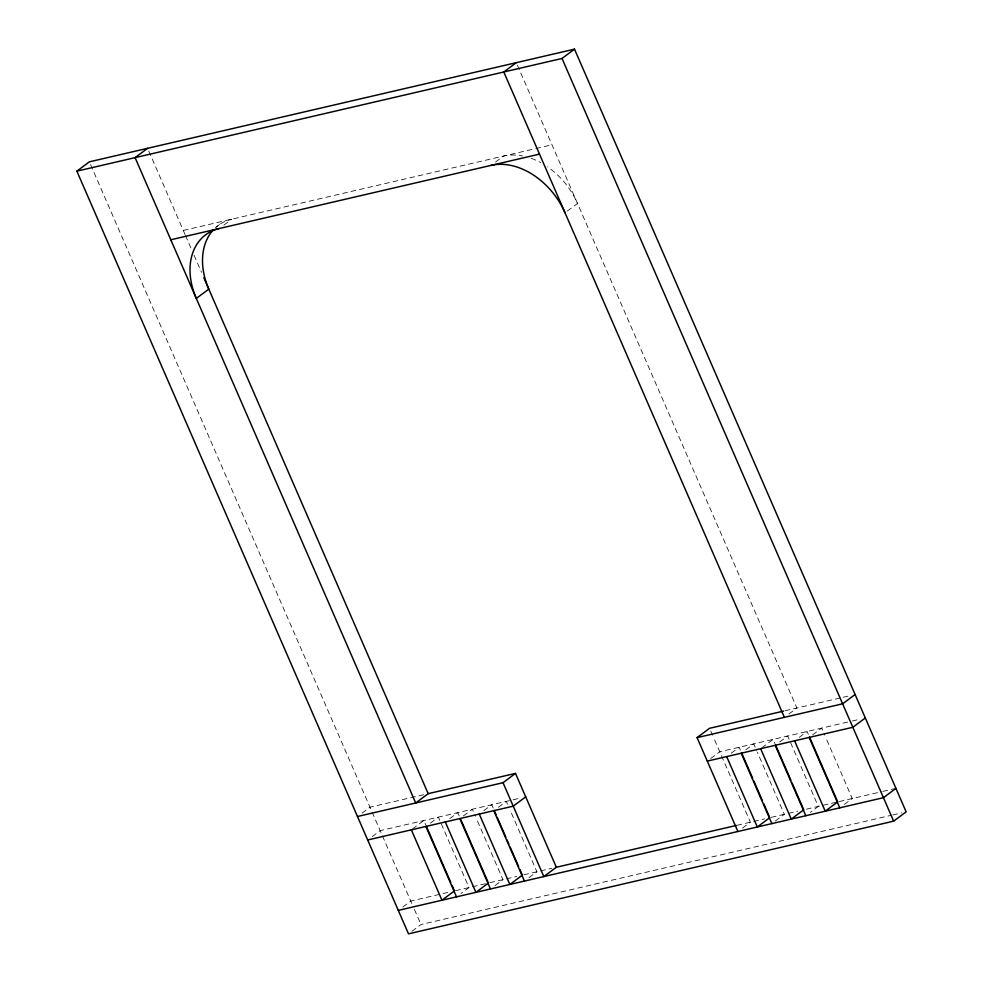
<?xml version="1.0" encoding="UTF-8"?>
<svg xmlns="http://www.w3.org/2000/svg" width="983" height="983" viewBox="0 0 983 983"><rect width="100%" height="100%" fill="white"/><g stroke="black" fill="none" stroke-linecap="round" stroke-linejoin="round"><path stroke-width="0.74" stroke-dasharray="4.92 3.69" d="M215.572 227.491L220.118 224.099M223.854 225.119L231.804 219.184A65.406 47.909 53.3 0 0 216.113 227.122M495.543 162.011L503.48 156.076A65.406 47.909 53.3 0 1 522.563 155.941M567.289 211.099L577.513 203.481A65.406 47.909 53.3 0 0 547.531 166.803M362.014 813.125L369.964 807.19L423.71 794.719M372.225 836.594L380.175 830.66L519.774 798.233M412.479 828.988L423.833 820.522L425.664 824.749M430.443 823.066L438.381 817.143L469.002 887.538L461.052 893.473M449.845 818.556L457.795 812.634L459.626 816.861M463.263 816.025L472.344 809.255L475.403 816.295M483.808 810.668L491.758 804.745L493.589 808.972M498.356 807.289L506.306 801.366L507.535 804.18M402.833 906.99L410.783 901.067L448.617 892.281M411.902 931.306L420.982 924.536L891.2 815.312M495.014 885.585L502.964 879.65L476.018 817.696M528.977 877.696L536.915 871.761L509.98 809.808M710.684 758.557L719.777 751.774L850.762 721.35M731.229 753.199L739.179 747.264L740.396 750.09M788.944 713.953L796.894 708.03L516.284 62.679M745.79 749.82L753.728 743.885L756.787 750.926M761.788 747.854L773.142 739.376L774.973 743.603M779.74 741.932L787.69 735.997L818.298 806.404L810.361 812.327M799.154 737.422L807.092 731.487L808.321 734.313M812.572 734.891L821.653 728.108L824.712 735.149M742.435 828.104L750.385 822.181L713.166 736.599M775.255 821.063L784.348 814.293L757.401 752.339M844.311 804.438L852.261 798.515L825.327 736.562M183.293 230.452L534.359 148.912M535.833 148.568L552.004 144.808M785.048 710.77L841.681 697.623M843.168 697.279L849.165 695.878M852.212 721.018L859.498 719.323M455.559 890.659L486.917 883.385M489.866 882.697L504.82 879.22M506.319 878.876L516.763 876.443M523.816 874.809L551.844 868.296M736.943 825.302L764.565 818.888M771.25 817.34L786.953 813.678M788.452 813.334L797.778 811.172M806.367 809.181L836.214 802.239M839.163 801.563L881.37 791.757M882.832 791.413L894.469 788.71M892.699 814.956L901.657 812.88M710.77 731.069L712.564 735.21M148.789 151.099L185.111 234.642M185.48 235.49L191.796 250.014M194.032 255.175L201.515 272.365M90.583 164.653L411.988 903.832M414.384 909.349L420.982 924.536M531.164 158.3A65.406 47.909 53.3 0 1 540.638 162.564"/><path stroke-width="1.47" d="M76.871 171.165L89.355 161.839L574.502 49.15L906.129 811.835L893.645 821.161L408.498 933.85L76.871 171.165L562.018 58.464L574.502 49.15M147.573 148.322L135.089 157.636L415.698 802.988L428.183 793.674L203.825 277.673M516.284 62.679L503.8 71.992L784.409 717.344M503.026 782.701L515.51 773.388L556.329 867.252L543.832 876.578L503.026 782.701L357.48 816.517M525.708 796.857L513.224 806.171L367.679 839.986M488.404 883.029L475.919 892.355L445.299 821.948M737.889 831.495L697.082 737.631L709.566 728.305L783.574 711.114M855.112 694.502L842.628 703.816L697.082 737.631M865.31 717.971L852.826 727.285L707.281 761.1M769.787 817.672L757.303 826.986L726.683 756.591M895.931 788.366L883.434 797.692L398.287 910.381M170.796 239.778L539.507 154.122M427.888 793.736L515.51 773.388M555.579 867.436L736.206 825.474M562.018 58.464L893.645 821.161M809.55 737.127L837.713 801.895L825.216 811.208L794.608 740.813M809.169 737.434L839.777 807.829M775.587 745.016L790.897 780.219M792.114 783.033L803.75 809.783L791.266 819.097L760.645 748.702M775.206 745.323L805.814 815.718M741.624 752.904L752.646 778.241M753.875 781.067L762.439 800.776M763.668 803.59L769.173 816.259M741.243 753.211L771.852 823.607M494.203 810.373L496.034 814.6M497.263 817.414L505.84 837.123M507.056 839.949L508.899 844.164M510.116 846.99L518.692 866.699M519.921 869.513L522.366 875.14L509.87 884.467L479.262 814.059M493.822 810.68L524.431 881.087M460.855 819.675L487.789 881.628M459.86 818.569L490.468 888.976M426.278 826.15L450.767 882.476M451.996 885.29L454.441 890.917L441.957 900.244L411.349 829.836M425.897 826.457L456.505 896.865M213.409 229.752A65.406 47.909 53.3 0 0 208.801 289.125L196.305 298.439A65.406 47.909 53.3 0 1 219.32 228.498M490.996 165.39A65.406 47.909 53.3 0 1 565.016 212.795"/></g></svg>
